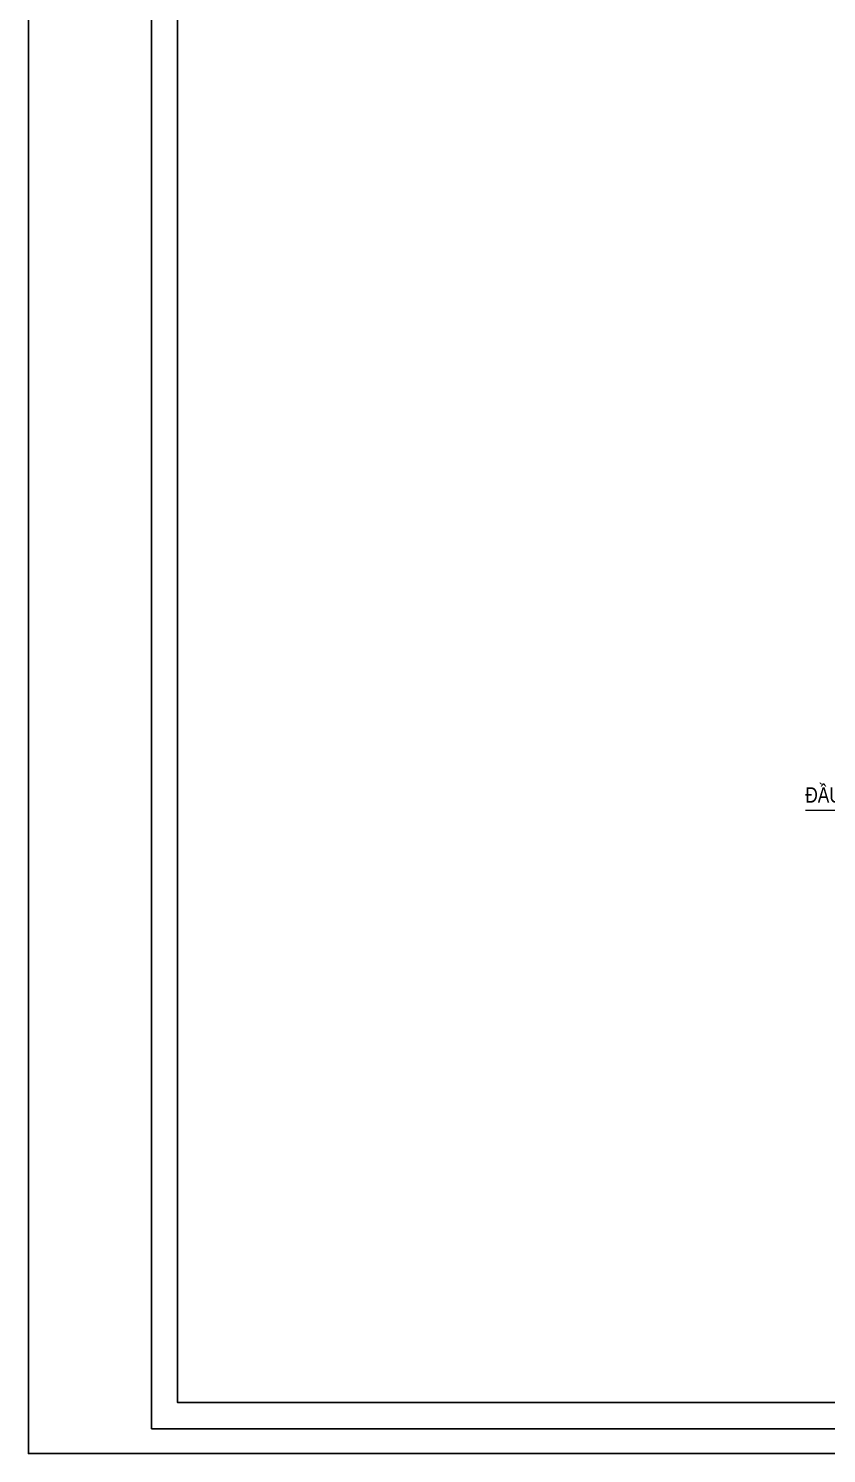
# Model space of a CAD drawing. Header units: metres. Extents: x -225 to 1156, y -96 to 896.
# Drawn here: x 179 to 282.7, y -95.6 to 89.4 of the extents above; entities that cross this region are included whole.
import ezdxf

# ---------------------------------------------------------------- set-up
doc = ezdxf.new("R2010")
doc.units = ezdxf.units.M
doc.header["$MEASUREMENT"] = 0
for name, color, linetype in [('KHUNGTEN', 5, 'Continuous'), ('pntelev', 2, 'Continuous'), ('thep', 2, 'Continuous')]:
    doc.layers.add(name, color=color, linetype=linetype)
doc.layers.add('LC Dim', color=8, linetype='Continuous', lineweight=18)
doc.layers.add('LC Text2', color=7, linetype='Continuous', lineweight=25)
doc.styles.add('T2', font='', dxfattribs={"width": 0.8})
doc.styles.get('T2').set_extended_font_data('.VnArialH')
doc.dimstyles.get("Standard").update_dxf_attribs({"dimtxt": 0.18, "dimasz": 0.18, "dimexe": 0.18, "dimexo": 0.0625, "dimgap": 0.09, "dimtad": 0, "dimtih": 1, "dimtoh": 1, "dimdec": 4, "dimzin": 0, "dimdsep": 46, "dimtxsty": 'Standard', "dimcen": 0.09, "dimadec": 0, "dimazin": 0, "dimtfac": 1, "dimtdec": 4, "dimtofl": 0, "dimtmove": 0, "dimatfit": 3, "dimfxl": 1, "dimtolj": 1, "dimtzin": 0, "dimarcsym": 0})

# ---------------------------------------------------------------- blocks, each defined once
blk = doc.blocks.new('a2')
at = {"layer": 'Defpoints', "flags": 128}
blk.add_lwpolyline([(297, 102.51), (0, 102.51), (0, -102.51), (297, -102.51)], close=True, dxfattribs=at)
at = {"layer": 'KHUNGTEN'}
blk.add_lwpolyline([(295.89, -100.5), (10, -100.5), (10, 101.39), (295.89, 101.39)], close=True, dxfattribs=at)
at = {"layer": 'thep'}
blk.add_lwpolyline([(293.77, -98.38), (12.11, -98.38), (12.11, 99.28), (293.77, 99.28)], close=True, dxfattribs=at)
blk = doc.blocks.new('COCTRENTUYEN')
at = {"layer": 'LC Text2', "style": 'T2', "width": 0.8}
blk.add_text('®Çu tuyÕn 2', height=2, rotation=0.0008, dxfattribs=at).set_placement((-79.97, 59.92, 0))
at = {"layer": 'LC Dim', "lineweight": 0}
blk.add_leader([(-61, 53.14), (-65.18, 58.89), (-79.95, 58.89)], dimstyle='Standard', override={"dimasz": 1, "dimgap": 0.09, "dimtad": 0, "dimdsep": 0, "dimtix": 1, "dimlwd": 0, "dimlwe": 0}, dxfattribs=at)

msp = doc.modelspace()

# ---------------------------------------------------------------- block references
at = {"layer": 'LC Text2', "linetype": 'Continuous', "lineweight": 0}
msp.add_blockref('COCTRENTUYEN', (359.909, -71.013), dxfattribs=at)
at = {"layer": 'pntelev', "linetype": 'Continuous', "lineweight": 0, "xscale": 1.6, "yscale": 1.6, "zscale": 1.6}
msp.add_blockref('a2', (179.02, 68.433), dxfattribs=at)

doc.saveas('drawing.dxf')
